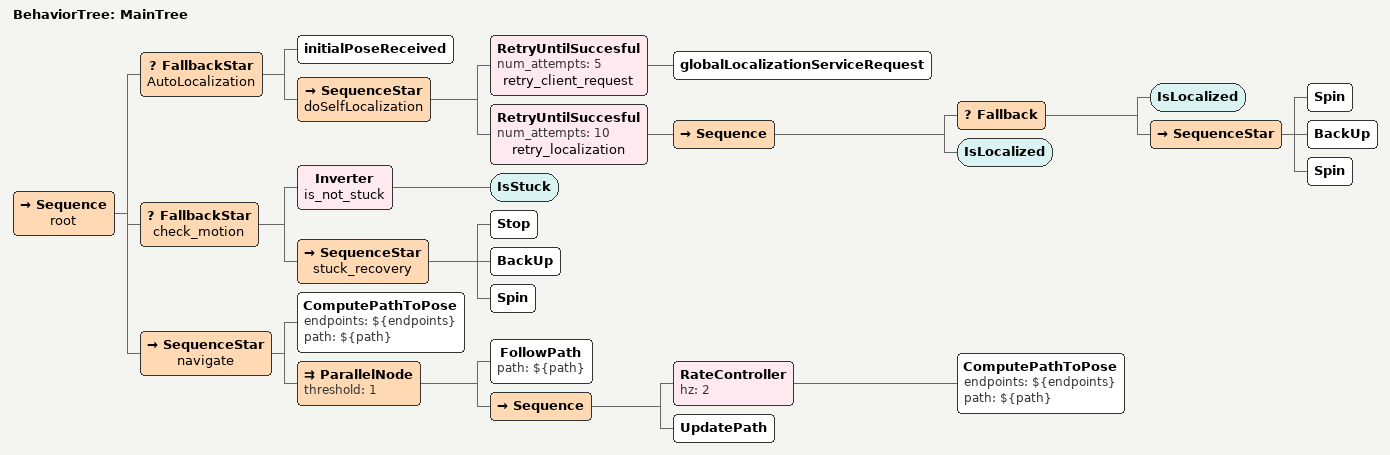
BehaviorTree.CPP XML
<root main_tree_to_execute="MainTree">
  <BehaviorTree ID="MainTree">
    <Sequence name="root">
      <FallbackStar name="AutoLocalization">
        <initialPoseReceived/>
        <SequenceStar name="doSelfLocalization">
          <RetryUntilSuccesful num_attempts="5" name="retry_client_request">
            <globalLocalizationServiceRequest/>
         </RetryUntilSuccesful>
         <RetryUntilSuccesful num_attempts="10" name="retry_localization">
            <Sequence>
              <Fallback>
                <IsLocalized/>
                <SequenceStar>
                 <Spin/>
                <BackUp/>
                 <Spin/>
              </SequenceStar>
             </Fallback>
             <IsLocalized/>
            </Sequence>
          </RetryUntilSuccesful>
        </SequenceStar>
      </FallbackStar>
      <FallbackStar name="check_motion">
        <Inverter name="is_not_stuck">
          <IsStuck/>
        </Inverter>
        <SequenceStar name="stuck_recovery">
          <Stop/>
          <BackUp/>
          <Spin/>
        </SequenceStar>
      </FallbackStar>
      <SequenceStar name="navigate">
        <ComputePathToPose endpoints="${endpoints}" path="${path}"/>
        <ParallelNode threshold="1">
          <FollowPath path="${path}"/>
          <Sequence>
            <RateController hz="2">
              <ComputePathToPose endpoints="${endpoints}" path="${path}"/>
            </RateController>
            <UpdatePath/>
          </Sequence>
        </ParallelNode>
      </SequenceStar>
    </Sequence>
  </BehaviorTree>
</root>
